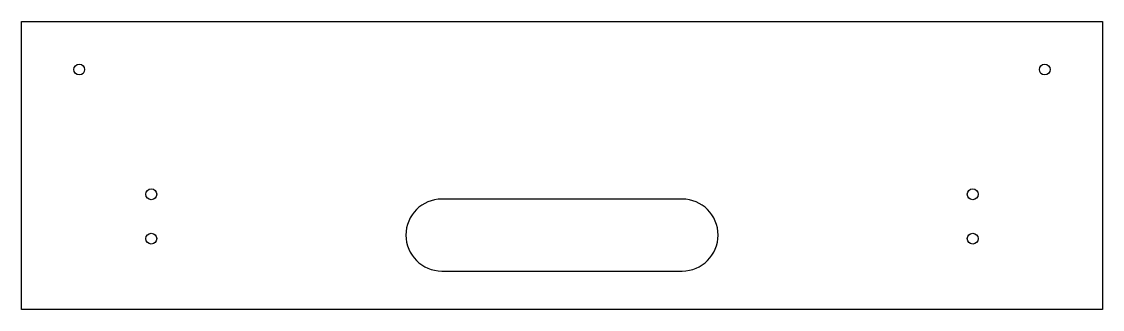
# Model space of a CAD drawing. Header units: millimetres. Extents: x -225 to 225, y -60 to 60.
import ezdxf

# ---------------------------------------------------------------- set-up
doc = ezdxf.new("R2010")
doc.units = ezdxf.units.MM

msp = doc.modelspace()

# ---------------------------------------------------------------- linework, layer by layer
at = {"color": 7, "linetype": 'Continuous', "lineweight": 25}
for p, q in [((-225, 60), (225, 60)), ((-225, -60), (-225, 60)), ((225, 60), (225, -60)), ((50, -14), (-50, -14)), ((-50, -44), (50, -44)), ((225, -60), (-225, -60))]:
    msp.add_line(p, q, dxfattribs=at)
for centre in [(-201, 40), (201, 40), (-171, -12), (171, -12), (-171, -30.5), (171, -30.5)]:
    msp.add_circle(centre, 2.25, dxfattribs=at)
for centre, start, end in [((-50, -29), 90, 270), ((50, -29), 270, 90)]:
    msp.add_arc(centre, 15, start, end, dxfattribs=at)

doc.saveas('drawing.dxf')
